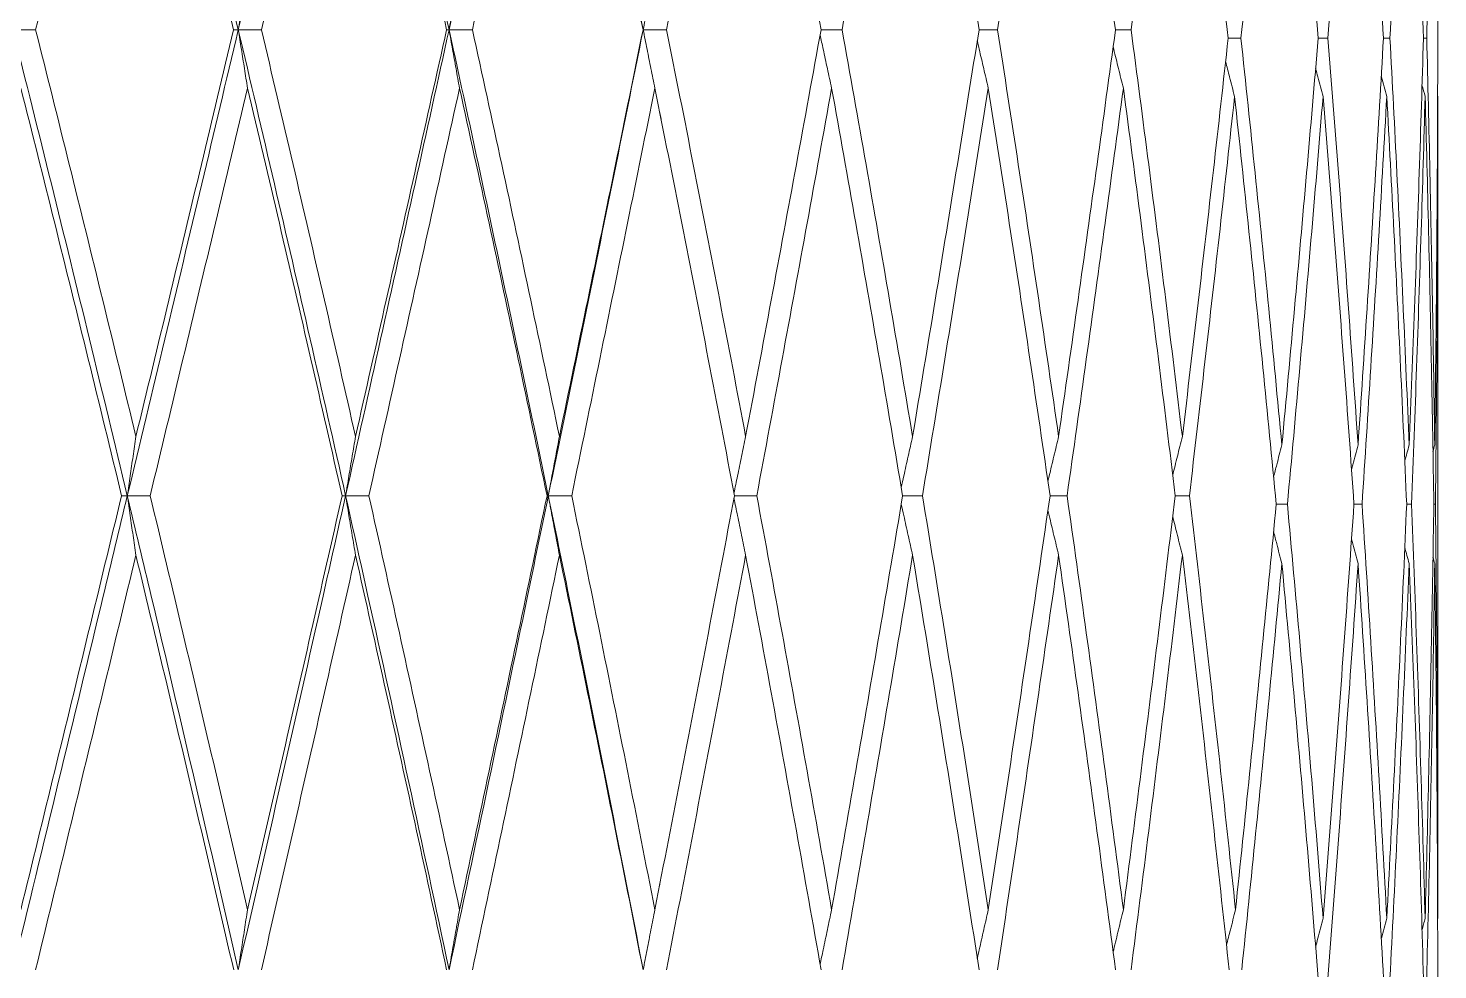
# Model space of a CAD drawing. Extents: x 1661 to 2451, y 0 to 579.
# Drawn here: x 1898.42 to 1907.1, y 444.91 to 450.7 of the extents above; entities that cross this region are included whole.
import ezdxf

# ---------------------------------------------------------------- set-up
doc = ezdxf.new("R2010")
doc.units = 0
doc.header["$LTSCALE"] = 10
doc.header["$MEASUREMENT"] = 0
doc.layers.add('2', color=7, linetype='CONTINUOUS', true_color=0xffffff)

msp = doc.modelspace()

# ---------------------------------------------------------------- linework, layer by layer
at = {"layer": '2', "color": 7, "linetype": 'Continuous', "lineweight": 18}
for p, q in [((1907.0935, 450.2909), (1907.0954, 450.284)), ((1907.0954, 450.284), (1907.0954, 450.2325)), ((1907.0954, 450.2325), (1907.0954, 445.2804)), ((1907.0809, 447.7749), (1907.0711, 447.7749)), ((1907.0954, 445.2274), (1907.0937, 445.2211)), ((1907.0954, 445.2804), (1907.0954, 445.2274))]:
    msp.add_line(p, q, dxfattribs=at)
for points, degree in [([(1899.0335, 453.5063), (1898.9569, 453.1988), (1898.8025, 452.5804), (1898.5677, 451.6422), (1898.4095, 451.0114), (1898.33, 450.6947)], 3), ([(1899.7162, 450.6947), (1899.6412, 451.0118), (1899.4907, 451.643), (1899.2632, 452.5797), (1899.1103, 453.1985), (1899.0335, 453.5063)], 3), ([(1899.7162, 450.6947), (1899.7912, 451.0114), (1899.94, 451.6422), (1900.1603, 452.5804), (1900.3048, 453.1988), (1900.3765, 453.5063)], 3), ([(1901.0127, 450.6947), (1900.943, 451.0118), (1900.803, 451.643), (1900.5911, 452.5797), (1900.4482, 453.1985), (1900.3765, 453.5063)], 3), ([(1901.6233, 453.5063), (1901.5573, 453.1988), (1901.424, 452.5804), (1901.2202, 451.6422), (1901.0822, 451.0114), (1901.0127, 450.6947)], 3), ([(1902.2071, 450.6947), (1902.1435, 451.0118), (1902.0154, 451.643), (1901.8209, 452.5797), (1901.6895, 453.1985), (1901.6233, 453.5063)], 3), ([(1899.0864, 453.1538), (1899.0188, 452.8834), (1898.8829, 452.3408), (1898.6772, 451.521), (1898.5387, 450.9707), (1898.4692, 450.6947)], 3), ([(1899.0864, 453.1538), (1899.1541, 452.8834), (1899.2888, 452.3408), (1899.4892, 451.521), (1899.6217, 450.9707), (1899.6876, 450.6947)], 3), ([(1899.8584, 450.6947), (1899.9238, 450.9707), (1900.0539, 451.521), (1900.2469, 452.3408), (1900.3741, 452.8834), (1900.4373, 453.1538)], 3), ([(1900.4373, 453.1538), (1900.5006, 452.8834), (1900.6264, 452.3408), (1900.8132, 451.521), (1900.9365, 450.9707), (1900.9978, 450.6947)], 3), ([(1901.6916, 453.1538), (1901.6333, 452.8834), (1901.516, 452.3408), (1901.3376, 451.521), (1901.217, 450.9707), (1901.1563, 450.6947)], 3), ([(1901.6916, 453.1538), (1901.7498, 452.8834), (1901.8656, 452.3408), (1902.0372, 451.521), (1902.1501, 450.9707), (1902.2061, 450.6947)], 3), ([(1902.351, 450.6947), (1902.4063, 450.9707), (1902.5162, 451.521), (1902.6784, 452.3408), (1902.7848, 452.8834), (1902.8375, 453.1538)], 3), ([(1902.8375, 453.1538), (1902.8903, 452.8834), (1902.9949, 452.3408), (1903.1496, 451.521), (1903.251, 450.9707), (1903.3013, 450.6947)], 3), ([(1903.4311, 450.6947), (1903.4807, 450.9707), (1903.5788, 451.521), (1903.7233, 452.3408), (1903.8177, 452.8834), (1903.8644, 453.1538)], 3), ([(1903.8644, 453.1538), (1903.9111, 452.8834), (1904.0037, 452.3408), (1904.14, 451.521), (1904.229, 450.9707), (1904.2731, 450.6947)], 3), ([(1904.3867, 450.6947), (1904.4299, 450.9707), (1904.5155, 451.521), (1904.6408, 452.3408), (1904.7224, 452.8834), (1904.7627, 453.1538)], 3), ([(1904.7627, 453.1538), (1904.803, 452.8834), (1904.8826, 452.3408), (1904.9992, 451.521), (1905.0751, 450.9707), (1905.1125, 450.6947)], 3), ([(1905.5177, 453.1035), (1905.4848, 452.8386), (1905.4182, 452.3069), (1905.3152, 451.504), (1905.2445, 450.965), (1905.2087, 450.6947)], 3), ([(1905.8059, 450.6434), (1905.7754, 450.9196), (1905.7134, 451.4701), (1905.6173, 452.2901), (1905.5512, 452.833), (1905.5177, 453.1035)], 3), ([(1906.1361, 453.1035), (1906.1097, 452.833), (1906.0559, 452.2901), (1905.9719, 451.4701), (1905.9137, 450.9196), (1905.8841, 450.6434)], 3), ([(1906.1361, 453.1035), (1906.1625, 452.833), (1906.2143, 452.2901), (1906.2887, 451.4701), (1906.3363, 450.9196), (1906.3595, 450.6434)], 3), ([(1906.6047, 453.1035), (1906.5857, 452.833), (1906.5466, 452.2901), (1906.4846, 451.4701), (1906.4411, 450.9196), (1906.4188, 450.6434)], 3), ([(1906.6047, 453.1035), (1906.6237, 452.833), (1906.6607, 452.2901), (1906.7128, 451.4701), (1906.7455, 450.9196), (1906.7612, 450.6434)], 3), ([(1906.801, 450.6434), (1906.8158, 450.9196), (1906.8442, 451.4701), (1906.8836, 452.2901), (1906.9076, 452.833), (1906.9191, 453.1035)], 3), ([(1906.9191, 453.1035), (1906.9305, 452.833), (1906.9523, 452.2901), (1906.9817, 451.4701), (1906.9991, 450.9196), (1907.0072, 450.6434)], 3), ([(1907.0763, 453.1035), (1907.0725, 452.833), (1907.0638, 452.2901), (1907.0474, 451.4701), (1907.0342, 450.9196), (1907.0271, 450.6434)], 3), ([(1907.0763, 453.1035), (1907.0801, 452.833), (1907.0865, 452.2901), (1907.0928, 451.4701), (1907.0948, 450.9196), (1907.0952, 450.6434)], 3), ([(1899.7732, 451.0532), (1899.7668, 451.0135), (1899.7541, 450.934), (1899.7351, 450.8145), (1899.7225, 450.7346), (1899.7162, 450.6947)], 3), ([(1901.0773, 451.0532), (1901.0701, 451.0135), (1901.0556, 450.934), (1901.0341, 450.8145), (1901.0198, 450.7346), (1901.0127, 450.6947)], 3), ([(1902.2788, 451.0532), (1902.2708, 451.0135), (1902.2548, 450.934), (1902.2309, 450.8145), (1902.215, 450.7346), (1902.2071, 450.6947)], 3), ([(1898.4692, 450.6947), (1898.4537, 450.6947), (1898.4228, 450.6947), (1898.3764, 450.6947), (1898.3454, 450.6947), (1898.33, 450.6947)], 3), ([(1899.0336, 447.8271), (1898.9562, 448.1498), (1898.801, 448.7924), (1898.5665, 449.7479), (1898.409, 450.3799), (1898.33, 450.6947)], 3), ([(1898.4692, 450.6947), (1898.5386, 450.4192), (1898.6767, 449.8666), (1898.8825, 449.0323), (1899.0186, 448.4725), (1899.0864, 448.1918)], 3), ([(1899.7162, 450.6947), (1899.6419, 450.3802), (1899.4922, 449.7484), (1899.2644, 448.7917), (1899.1108, 448.1494), (1899.0336, 447.8271)], 3), ([(1899.6876, 450.6947), (1899.6218, 450.4192), (1899.4896, 449.8666), (1899.2892, 449.0323), (1899.1543, 448.4725), (1899.0864, 448.1918)], 3), ([(1899.7162, 450.6947), (1899.7131, 450.6947), (1899.7067, 450.6947), (1899.6972, 450.6947), (1899.6908, 450.6947), (1899.6876, 450.6947)], 3), ([(1899.7162, 450.6947), (1899.732, 450.6947), (1899.7636, 450.6947), (1899.811, 450.6947), (1899.8426, 450.6947), (1899.8584, 450.6947)], 3), ([(1900.3765, 447.8271), (1900.3042, 448.1498), (1900.1588, 448.7924), (1899.9388, 449.7479), (1899.7907, 450.3799), (1899.7162, 450.6947)], 3), ([(1899.7162, 450.6947), (1899.7225, 450.6548), (1899.7351, 450.5751), (1899.7541, 450.4553), (1899.7668, 450.3754), (1899.7732, 450.3354)], 3), ([(1899.8584, 450.6947), (1899.9236, 450.4192), (1900.0535, 449.8666), (1900.2465, 449.0323), (1900.3739, 448.4725), (1900.4373, 448.1918)], 3), ([(1900.3765, 447.8271), (1900.4487, 448.1494), (1900.5922, 448.7917), (1900.8044, 449.7484), (1900.9436, 450.3802), (1901.0127, 450.6947)], 3), ([(1900.4373, 448.1918), (1900.5007, 448.4725), (1900.6268, 449.0323), (1900.8136, 449.8666), (1900.9367, 450.4192), (1900.9978, 450.6947)], 3), ([(1900.9978, 450.6947), (1900.9995, 450.6947), (1901.0028, 450.6947), (1901.0077, 450.6947), (1901.011, 450.6947), (1901.0127, 450.6947)], 3), ([(1901.1563, 450.6947), (1901.1404, 450.6947), (1901.1084, 450.6947), (1901.0606, 450.6947), (1901.0286, 450.6947), (1901.0127, 450.6947)], 3), ([(1901.6234, 447.8271), (1901.5567, 448.1498), (1901.4226, 448.7924), (1901.2192, 449.7479), (1901.0818, 450.3799), (1901.0127, 450.6947)], 3), ([(1901.0773, 450.3354), (1901.07, 450.3754), (1901.0556, 450.4553), (1901.034, 450.5751), (1901.0198, 450.6548), (1901.0127, 450.6947)], 3), ([(1901.1563, 450.6947), (1901.2168, 450.4192), (1901.3372, 449.8666), (1901.5156, 449.0323), (1901.6332, 448.4725), (1901.6916, 448.1918)], 3), ([(1902.2071, 450.6947), (1902.144, 450.3802), (1902.0167, 449.7484), (1901.8219, 448.7917), (1901.6899, 448.1494), (1901.6234, 447.8271)], 3), ([(1902.2061, 450.6947), (1902.1502, 450.4192), (1902.0376, 449.8666), (1901.866, 449.0323), (1901.75, 448.4725), (1901.6916, 448.1918)], 3), ([(1902.2071, 450.6947), (1902.207, 450.6947), (1902.2068, 450.6947), (1902.2065, 450.6947), (1902.2062, 450.6947), (1902.2061, 450.6947)], 3), ([(1902.2071, 450.6947), (1902.2231, 450.6947), (1902.255, 450.6947), (1902.303, 450.6947), (1902.335, 450.6947), (1902.351, 450.6947)], 3), ([(1902.2071, 450.6947), (1902.215, 450.6548), (1902.2308, 450.5751), (1902.2547, 450.4553), (1902.2707, 450.3754), (1902.2788, 450.3354)], 3), ([(1902.351, 450.6947), (1902.4062, 450.4192), (1902.5159, 449.8666), (1902.678, 449.0323), (1902.7846, 448.4725), (1902.8375, 448.1918)], 3), ([(1902.8375, 448.1918), (1902.8904, 448.4725), (1902.9953, 449.0323), (1903.1499, 449.8666), (1903.2511, 450.4192), (1903.3013, 450.6947)], 3), ([(1903.4311, 450.6947), (1903.4805, 450.4192), (1903.5785, 449.8666), (1903.723, 449.0323), (1903.8175, 448.4725), (1903.8644, 448.1918)], 3), ([(1903.8644, 448.1918), (1903.9113, 448.4725), (1904.004, 449.0323), (1904.1403, 449.8666), (1904.2292, 450.4192), (1904.2731, 450.6947)], 3), ([(1904.3867, 450.6947), (1904.4298, 450.4192), (1904.5152, 449.8666), (1904.6406, 449.0323), (1904.7223, 448.4725), (1904.7627, 448.1918)], 3), ([(1904.7627, 448.1918), (1904.8031, 448.4725), (1904.8828, 449.0323), (1904.9995, 449.8666), (1905.0752, 450.4192), (1905.1125, 450.6947)], 3), ([(1905.5239, 448.1918), (1905.4904, 448.4725), (1905.4223, 449.0323), (1905.3172, 449.8666), (1905.2452, 450.4192), (1905.2087, 450.6947)], 3), ([(1905.8059, 450.6434), (1905.7761, 450.3735), (1905.7155, 449.8321), (1905.6215, 449.0149), (1905.5568, 448.4667), (1905.5239, 448.1918)], 3), ([(1905.8841, 450.6434), (1905.9136, 450.3678), (1905.9717, 449.815), (1906.0557, 448.9804), (1906.1097, 448.4205), (1906.1361, 448.1396)], 3), ([(1906.3595, 450.6434), (1906.3364, 450.3678), (1906.2889, 449.815), (1906.2144, 448.9804), (1906.1626, 448.4205), (1906.1361, 448.1396)], 3), ([(1906.4188, 450.6434), (1906.441, 450.3678), (1906.4845, 449.815), (1906.5465, 448.9804), (1906.5857, 448.4205), (1906.6047, 448.1396)], 3), ([(1906.7612, 450.6434), (1906.7455, 450.3678), (1906.7129, 449.815), (1906.6608, 448.9804), (1906.6238, 448.4205), (1906.6047, 448.1396)], 3), ([(1906.801, 450.6434), (1906.8157, 450.3678), (1906.8442, 449.815), (1906.8835, 448.9804), (1906.9076, 448.4205), (1906.9191, 448.1396)], 3), ([(1906.9191, 448.1396), (1906.9306, 448.4205), (1906.9524, 448.9804), (1906.9818, 449.815), (1906.9991, 450.3678), (1907.0072, 450.6434)], 3), ([(1907.0271, 450.6434), (1907.0205, 450.6434), (1907.0138, 450.6434), (1907.0072, 450.6434)], 3), ([(1907.0271, 450.6434), (1907.0342, 450.3678), (1907.0474, 449.815), (1907.0638, 448.9804), (1907.0725, 448.4205), (1907.0763, 448.1396)], 3), ([(1907.0952, 450.6434), (1907.0948, 450.3678), (1907.0928, 449.815), (1907.0865, 448.9804), (1907.0801, 448.4205), (1907.0763, 448.1396)], 3), ([(1898.3787, 450.3354), (1898.4483, 450.0593), (1898.587, 449.5054), (1898.7935, 448.6693), (1898.9302, 448.1084), (1898.9983, 447.8271)], 3), ([(1899.7732, 450.3354), (1899.7077, 450.0593), (1899.576, 449.5054), (1899.3763, 448.6693), (1899.2418, 448.1084), (1899.1743, 447.8271)], 3), ([(1899.7732, 450.3354), (1899.8387, 450.0593), (1899.9691, 449.5054), (1900.1631, 448.6693), (1900.2911, 448.1084), (1900.3548, 447.8271)], 3), ([(1900.5194, 447.8271), (1900.5826, 448.1084), (1900.708, 448.6693), (1900.894, 449.5054), (1901.0164, 450.0593), (1901.0773, 450.3354)], 3), ([(1901.0773, 450.3354), (1901.1381, 450.0593), (1901.2591, 449.5054), (1901.4385, 448.6693), (1901.5568, 448.1084), (1901.6156, 447.8271)], 3), ([(1902.2788, 450.3354), (1902.2232, 450.0593), (1902.1112, 449.5054), (1901.9407, 448.6693), (1901.8253, 448.1084), (1901.7672, 447.8271)], 3), ([(1902.2788, 450.3354), (1902.3344, 450.0593), (1902.4447, 449.5054), (1902.6081, 448.6693), (1902.7154, 448.1084), (1902.7686, 447.8271)], 3), ([(1902.9059, 447.8271), (1902.9585, 448.1084), (1903.0626, 448.6693), (1903.2161, 449.5054), (1903.3167, 450.0593), (1903.3665, 450.3354)], 3), ([(1903.3665, 450.3354), (1903.4163, 450.0593), (1903.515, 449.5054), (1903.6607, 448.6693), (1903.7561, 448.1084), (1903.8033, 447.8271)], 3), ([(1903.925, 447.8271), (1903.9714, 448.1084), (1904.0634, 448.6693), (1904.1985, 449.5054), (1904.2866, 450.0593), (1904.3302, 450.3354)], 3), ([(1904.3302, 450.3354), (1904.3737, 450.0593), (1904.46, 449.5054), (1904.5866, 448.6693), (1904.6692, 448.1084), (1904.71, 447.8271)], 3), ([(1904.8148, 447.8271), (1904.8548, 448.1084), (1904.9337, 448.6693), (1905.0491, 449.5054), (1905.124, 450.0593), (1905.1609, 450.3354)], 3), ([(1905.1609, 450.3354), (1905.1978, 450.0593), (1905.2707, 449.5054), (1905.3771, 448.6693), (1905.4461, 448.1084), (1905.4801, 447.8271)], 3), ([(1907.0175, 450.284), (1907.0109, 450.3073), (1907.0044, 450.3307), (1906.9979, 450.3541)], 3), ([(1905.8453, 450.284), (1905.8159, 450.0135), (1905.7562, 449.4709), (1905.6634, 448.6519), (1905.5996, 448.1026), (1905.5672, 447.8271)], 3), ([(1906.1015, 447.7749), (1906.0746, 448.0563), (1906.0197, 448.6174), (1905.9343, 449.4537), (1905.8753, 450.0078), (1905.8453, 450.284)], 3), ([(1906.3895, 450.284), (1906.3667, 450.0078), (1906.3202, 449.4537), (1906.2471, 448.6174), (1906.1962, 448.0563), (1906.1702, 447.7749)], 3), ([(1906.3895, 450.284), (1906.4122, 450.0078), (1906.4566, 449.4537), (1906.52, 448.6174), (1906.5601, 448.0563), (1906.5797, 447.7749)], 3), ([(1906.7814, 450.284), (1906.7661, 450.0078), (1906.7345, 449.4537), (1906.6838, 448.6174), (1906.6477, 448.0563), (1906.6291, 447.7749)], 3), ([(1906.7814, 450.284), (1906.7966, 450.0078), (1906.8261, 449.4537), (1906.8669, 448.6174), (1906.8919, 448.0563), (1906.9039, 447.7749)], 3), ([(1906.9337, 447.7749), (1906.9447, 448.0563), (1906.9655, 448.6174), (1906.9935, 449.4537), (1907.0098, 450.0078), (1907.0175, 450.284)], 3), ([(1907.0175, 450.284), (1907.0251, 450.0078), (1907.0392, 449.4537), (1907.0571, 448.6174), (1907.0668, 448.0563), (1907.0711, 447.7749)], 3), ([(1902.3173, 450.1435), (1902.3088, 450.1846)], 1), ([(1907.0809, 447.7749), (1907.0841, 448.0505), (1907.0895, 448.6), (1907.0944, 449.4192), (1907.0954, 449.962), (1907.0954, 450.2325)], 3), ([(1899.0864, 448.1918), (1899.0805, 448.1514), (1899.0687, 448.0705), (1899.0511, 447.949), (1899.0394, 447.8678), (1899.0336, 447.8271)], 3), ([(1900.4373, 448.1918), (1900.4305, 448.1514), (1900.4169, 448.0705), (1900.3967, 447.949), (1900.3832, 447.8678), (1900.3765, 447.8271)], 3), ([(1901.6916, 448.1918), (1901.684, 448.1514), (1901.6687, 448.0705), (1901.646, 447.949), (1901.6309, 447.8678), (1901.6234, 447.8271)], 3), ([(1906.9191, 448.1396), (1906.91, 448.1064), (1906.9009, 448.0731), (1906.8918, 448.0398)], 3), ([(1907.0763, 448.1396), (1907.0726, 448.1263), (1907.0689, 448.1129), (1907.0652, 448.0995)], 3), ([(1898.3787, 445.2804), (1898.4485, 445.5658), (1898.5874, 446.1349), (1898.794, 446.9838), (1898.9304, 447.5465), (1898.9983, 447.8271)], 3), ([(1898.9983, 447.8271), (1899.0022, 447.8271), (1899.0101, 447.8271), (1899.0218, 447.8271), (1899.0296, 447.8271), (1899.0336, 447.8271)], 3), ([(1899.1743, 447.8271), (1899.1586, 447.8271), (1899.1274, 447.8271), (1899.0804, 447.8271), (1899.0492, 447.8271), (1899.0336, 447.8271)], 3), ([(1899.0864, 447.4618), (1899.0805, 447.5023), (1899.0687, 447.5834), (1899.0511, 447.7052), (1899.0394, 447.7865), (1899.0336, 447.8271)], 3), ([(1899.1743, 447.8271), (1899.2416, 447.5465), (1899.3758, 446.9838), (1899.5755, 446.1349), (1899.7075, 445.5658), (1899.7732, 445.2804)], 3), ([(1900.3548, 447.8271), (1900.2913, 447.5465), (1900.1635, 446.9838), (1899.9696, 446.1349), (1899.8389, 445.5658), (1899.7732, 445.2804)], 3), ([(1900.3765, 447.8271), (1900.3741, 447.8271), (1900.3693, 447.8271), (1900.3621, 447.8271), (1900.3573, 447.8271), (1900.3548, 447.8271)], 3), ([(1900.3765, 447.8271), (1900.3924, 447.8271), (1900.4241, 447.8271), (1900.4718, 447.8271), (1900.5035, 447.8271), (1900.5194, 447.8271)], 3), ([(1900.3765, 447.8271), (1900.3832, 447.7865), (1900.3967, 447.7052), (1900.417, 447.5834), (1900.4305, 447.5023), (1900.4373, 447.4618)], 3), ([(1900.5194, 447.8271), (1900.5824, 447.5465), (1900.7076, 446.9838), (1900.8936, 446.1349), (1901.0163, 445.5658), (1901.0773, 445.2804)], 3), ([(1901.0773, 445.2804), (1901.1383, 445.5658), (1901.2595, 446.1349), (1901.4389, 446.9838), (1901.5569, 447.5465), (1901.6156, 447.8271)], 3), ([(1901.6156, 447.8271), (1901.6164, 447.8271), (1901.6182, 447.8271), (1901.6208, 447.8271), (1901.6225, 447.8271), (1901.6234, 447.8271)], 3), ([(1901.7672, 447.8271), (1901.7512, 447.8271), (1901.7192, 447.8271), (1901.6713, 447.8271), (1901.6393, 447.8271), (1901.6234, 447.8271)], 3), ([(1901.6916, 447.4618), (1901.684, 447.5023), (1901.6687, 447.5834), (1901.646, 447.7052), (1901.6309, 447.7865), (1901.6234, 447.8271)], 3), ([(1901.7672, 447.8271), (1901.8251, 447.5465), (1901.9403, 446.9838), (1902.1108, 446.1349), (1902.223, 445.5658), (1902.2788, 445.2804)], 3), ([(1902.7686, 447.8271), (1902.7155, 447.5465), (1902.6084, 446.9838), (1902.4451, 446.1349), (1902.3345, 445.5658), (1902.2788, 445.2804)], 3), ([(1902.9059, 447.8271), (1902.9583, 447.5465), (1903.0623, 446.9838), (1903.2158, 446.1349), (1903.3165, 445.5658), (1903.3665, 445.2804)], 3), ([(1903.3665, 445.2804), (1903.4164, 445.5658), (1903.5154, 446.1349), (1903.661, 446.9838), (1903.7562, 447.5465), (1903.8033, 447.8271)], 3), ([(1903.925, 447.8271), (1903.9713, 447.5465), (1904.0631, 446.9838), (1904.1982, 446.1349), (1904.2865, 445.5658), (1904.3302, 445.2804)], 3), ([(1904.3302, 445.2804), (1904.3739, 445.5658), (1904.4603, 446.1349), (1904.5869, 446.9838), (1904.6693, 447.5465), (1904.71, 447.8271)], 3), ([(1904.8148, 447.8271), (1904.8547, 447.5465), (1904.9335, 446.9838), (1905.0489, 446.1349), (1905.1239, 445.5658), (1905.1609, 445.2804)], 3), ([(1905.1609, 445.2804), (1905.1979, 445.5658), (1905.2709, 446.1349), (1905.3773, 446.9838), (1905.4462, 447.5465), (1905.4801, 447.8271)], 3), ([(1905.8509, 445.2804), (1905.8209, 445.5658), (1905.7598, 446.1349), (1905.6652, 446.9838), (1905.6002, 447.5465), (1905.5672, 447.8271)], 3), ([(1906.1015, 447.7749), (1906.0752, 447.5), (1906.0216, 446.9487), (1905.938, 446.1172), (1905.8803, 445.5598), (1905.8509, 445.2804)], 3), ([(1906.1702, 447.7749), (1906.1961, 447.4942), (1906.2469, 446.9313), (1906.32, 446.0821), (1906.3667, 445.5129), (1906.3895, 445.2274)], 3), ([(1906.5797, 447.7749), (1906.5602, 447.4942), (1906.5201, 446.9313), (1906.4567, 446.0821), (1906.4123, 445.5129), (1906.3895, 445.2274)], 3), ([(1906.6291, 447.7749), (1906.6477, 447.4942), (1906.6837, 446.9313), (1906.7344, 446.0821), (1906.7661, 445.5129), (1906.7814, 445.2274)], 3), ([(1906.9039, 447.7749), (1906.892, 447.4942), (1906.867, 446.9313), (1906.8262, 446.0821), (1906.7967, 445.5129), (1906.7814, 445.2274)], 3), ([(1906.9039, 447.7749), (1906.9138, 447.7749), (1906.9237, 447.7749), (1906.9337, 447.7749)], 3), ([(1906.9337, 447.7749), (1906.9446, 447.4942), (1906.9655, 446.9313), (1906.9934, 446.0821), (1907.0098, 445.5129), (1907.0175, 445.2274)], 3), ([(1907.0175, 445.2274), (1907.0251, 445.5129), (1907.0393, 446.0821), (1907.0571, 446.9313), (1907.0668, 447.4942), (1907.0711, 447.7749)], 3), ([(1907.0954, 445.2804), (1907.0954, 445.5598), (1907.0944, 446.1172), (1907.0895, 446.9487), (1907.0841, 447.5), (1907.0809, 447.7749)], 3), ([(1898.469, 444.9103), (1898.5386, 445.1962), (1898.677, 445.7663), (1898.8829, 446.6168), (1899.0188, 447.1807), (1899.0864, 447.4618)], 3), ([(1899.0864, 447.4618), (1899.1541, 447.1807), (1899.2888, 446.6168), (1899.4893, 445.7663), (1899.6219, 445.1962), (1899.6879, 444.9103)], 3), ([(1900.4373, 447.4618), (1900.3741, 447.1807), (1900.2468, 446.6168), (1900.0538, 445.7663), (1899.9236, 445.1962), (1899.8582, 444.9103)], 3), ([(1900.4373, 447.4618), (1900.5006, 447.1807), (1900.6265, 446.6168), (1900.8134, 445.7663), (1900.9367, 445.1962), (1900.998, 444.9103)], 3), ([(1901.1561, 444.9103), (1901.2168, 445.1962), (1901.3374, 445.7663), (1901.5159, 446.6168), (1901.6333, 447.1807), (1901.6916, 447.4618)], 3), ([(1901.6916, 447.4618), (1901.7499, 447.1807), (1901.8657, 446.6168), (1902.0373, 445.7663), (1902.1502, 445.1962), (1902.2063, 444.9103)], 3), ([(1902.8375, 447.4618), (1902.7847, 447.1807), (1902.6784, 446.6168), (1902.5161, 445.7663), (1902.4062, 445.1962), (1902.3508, 444.9103)], 3), ([(1902.8375, 447.4618), (1902.8903, 447.1807), (1902.995, 446.6168), (1903.1497, 445.7663), (1903.2511, 445.1962), (1903.3015, 444.9103)], 3), ([(1903.4309, 444.9103), (1903.4805, 445.1962), (1903.5787, 445.7663), (1903.7232, 446.6168), (1903.8177, 447.1807), (1903.8644, 447.4618)], 3), ([(1903.8644, 447.4618), (1903.9112, 447.1807), (1904.0038, 446.6168), (1904.1401, 445.7663), (1904.2292, 445.1962), (1904.2733, 444.9103)], 3), ([(1904.3865, 444.9103), (1904.4298, 445.1962), (1904.5154, 445.7663), (1904.6408, 446.6168), (1904.7224, 447.1807), (1904.7627, 447.4618)], 3), ([(1904.7627, 447.4618), (1904.803, 447.1807), (1904.8826, 446.6168), (1904.9993, 445.7663), (1905.0752, 445.1962), (1905.1126, 444.9103)], 3), ([(1905.2086, 444.9103), (1905.2452, 445.1962), (1905.3174, 445.7663), (1905.4225, 446.6168), (1905.4904, 447.1807), (1905.5239, 447.4618)], 3), ([(1905.5239, 447.4618), (1905.5574, 447.1807), (1905.6233, 446.6168), (1905.7193, 445.7663), (1905.7812, 445.1962), (1905.8117, 444.9103)], 3), ([(1906.8918, 447.5099), (1906.9009, 447.4764), (1906.91, 447.4429), (1906.9191, 447.4095)], 3), ([(1906.1361, 447.4095), (1906.1103, 447.1341), (1906.0575, 446.5817), (1905.9753, 445.7487), (1905.9185, 445.1903), (1905.8895, 444.9103)], 3), ([(1906.3596, 444.8573), (1906.3364, 445.1432), (1906.2888, 445.7135), (1906.2143, 446.5642), (1906.1625, 447.1283), (1906.1361, 447.4095)], 3), ([(1906.6047, 447.4095), (1906.5857, 447.1283), (1906.5466, 446.5642), (1906.4846, 445.7135), (1906.441, 445.1432), (1906.4187, 444.8573)], 3), ([(1906.6047, 447.4095), (1906.6237, 447.1283), (1906.6607, 446.5642), (1906.7129, 445.7135), (1906.7455, 445.1432), (1906.7613, 444.8573)], 3), ([(1906.9191, 447.4095), (1906.9076, 447.1283), (1906.8836, 446.5642), (1906.8442, 445.7135), (1906.8157, 445.1432), (1906.8009, 444.8573)], 3), ([(1906.9191, 447.4095), (1906.9305, 447.1283), (1906.9523, 446.5642), (1906.9817, 445.7135), (1906.9991, 445.1432), (1907.0072, 444.8573)], 3), ([(1907.027, 444.8573), (1907.0342, 445.1432), (1907.0474, 445.7135), (1907.0638, 446.5642), (1907.0725, 447.1283), (1907.0763, 447.4095)], 3), ([(1907.0763, 447.4095), (1907.0726, 447.4229), (1907.0689, 447.4363), (1907.0652, 447.4497)], 3), ([(1907.0763, 447.4095), (1907.0801, 447.1283), (1907.0865, 446.5642), (1907.0928, 445.7135), (1907.0948, 445.1432), (1907.0952, 444.8573)], 3), ([(1902.307, 445.4258), (1902.3107, 445.4438)], 1), ([(1899.7732, 445.2804), (1899.7668, 445.2394), (1899.7541, 445.1573), (1899.7351, 445.034), (1899.7225, 444.9516), (1899.7163, 444.9103)], 3), ([(1901.0773, 445.2804), (1901.0701, 445.2394), (1901.0556, 445.1573), (1901.0341, 445.034), (1901.0198, 444.9516), (1901.0127, 444.9103)], 3), ([(1902.2788, 445.2804), (1902.2708, 445.2394), (1902.2548, 445.1573), (1902.2309, 445.034), (1902.215, 444.9516), (1902.2071, 444.9103)], 3), ([(1907.0175, 445.2274), (1907.0109, 445.2034), (1907.0044, 445.1793), (1906.9979, 445.1552)], 3)]:
    msp.add_open_spline(points, degree=degree, dxfattribs=at)
for points, knots in [([(1903.3013, 450.6947), (1903.3129, 450.6947), (1903.3403, 450.6947), (1903.3835, 450.6947), (1903.4152, 450.6947), (1903.4311, 450.6947)], [0, 0, 0, 0, 0.266883, 0.633442, 1, 1, 1, 1]), ([(1904.2731, 450.6947), (1904.2798, 450.6947), (1904.3021, 450.6947), (1904.3399, 450.6947), (1904.3711, 450.6947), (1904.3867, 450.6947)], [0, 0, 0, 0, 0.176688, 0.588344, 1, 1, 1, 1]), ([(1905.2087, 450.6947), (1905.1936, 450.6947), (1905.1632, 450.6947), (1905.1312, 450.6947), (1905.1142, 450.6947), (1905.1125, 450.6947)], [0, 0, 0, 0, 0.472656, 0.945312, 1, 1, 1, 1]), ([(1903.3665, 450.3354), (1903.3577, 450.3754), (1903.3402, 450.4553), (1903.3166, 450.5643), (1903.3016, 450.6333), (1903.2954, 450.6623)], [0, 0, 0, 0, 0.366394, 0.732789, 1, 1, 1, 1]), ([(1904.3302, 450.3354), (1904.3208, 450.3754), (1904.302, 450.4553), (1904.2794, 450.5524), (1904.2662, 450.6095), (1904.2622, 450.6267)], [0, 0, 0, 0, 0.411229, 0.822459, 1, 1, 1, 1]), ([(1905.1609, 450.3354), (1905.151, 450.3754), (1905.1311, 450.4553), (1905.1102, 450.54), (1905.0992, 450.5848), (1905.098, 450.5896)], [0, 0, 0, 0, 0.471413, 0.942826, 1, 1, 1, 1]), ([(1905.8841, 450.6434), (1905.8695, 450.6434), (1905.8434, 450.6434), (1905.8174, 450.6434), (1905.8059, 450.6434)], [0, 0, 0, 0, 0.560549, 1, 1, 1, 1]), ([(1906.4188, 450.6434), (1906.4049, 450.6434), (1906.3851, 450.6434), (1906.3654, 450.6434), (1906.3595, 450.6434)], [0, 0, 0, 0, 0.704326, 1, 1, 1, 1]), ([(1906.7612, 450.6434), (1906.7614, 450.6434), (1906.7746, 450.6434), (1906.7879, 450.6434), (1906.801, 450.6434)], [0, 0, 0, 0, 0.012573, 1, 1, 1, 1]), ([(1905.8453, 450.284), (1905.8349, 450.324), (1905.8163, 450.3958), (1905.7978, 450.4675), (1905.7896, 450.4993)], [0, 0, 0, 0, 0.556947, 1, 1, 1, 1]), ([(1906.3433, 450.4565), (1906.3479, 450.439), (1906.3633, 450.3815), (1906.3787, 450.324), (1906.3895, 450.284)], [0, 0, 0, 0, 0.304742, 1, 1, 1, 1]), ([(1906.7471, 450.4089), (1906.7476, 450.4073), (1906.759, 450.3656), (1906.7704, 450.324), (1906.7814, 450.284)], [0, 0, 0, 0, 0.039775, 1, 1, 1, 1]), ([(1902.8375, 448.1918), (1902.8291, 448.1514), (1902.8124, 448.0705), (1902.7885, 447.9541), (1902.7729, 447.878), (1902.7657, 447.8425)], [0, 0, 0, 0, 0.347947, 0.695894, 1, 1, 1, 1]), ([(1903.8644, 448.1918), (1903.8554, 448.1514), (1903.8373, 448.0705), (1903.814, 447.9659), (1903.7998, 447.9017), (1903.7946, 447.878)], [0, 0, 0, 0, 0.387246, 0.774491, 1, 1, 1, 1]), ([(1904.7627, 448.1918), (1904.753, 448.1514), (1904.7338, 448.0705), (1904.7119, 447.9781), (1904.6997, 447.9262), (1904.697, 447.9148)], [0, 0, 0, 0, 0.438498, 0.876996, 1, 1, 1, 1]), ([(1905.5239, 448.1918), (1905.5138, 448.1514), (1905.4939, 448.072), (1905.4741, 447.9926), (1905.4644, 447.9535)], [0, 0, 0, 0, 0.509709, 1, 1, 1, 1]), ([(1906.1361, 448.1396), (1906.1256, 448.0992), (1906.1085, 448.0335), (1906.0914, 447.9677), (1906.0849, 447.9423)], [0, 0, 0, 0, 0.615361, 1, 1, 1, 1]), ([(1906.6047, 448.1396), (1906.5939, 448.0992), (1906.5804, 448.0488), (1906.5669, 447.9983), (1906.5642, 447.9883)], [0, 0, 0, 0, 0.802187, 1, 1, 1, 1]), ([(1898.33, 444.9103), (1898.5171, 445.6812), (1898.7524, 446.6554), (1898.9843, 447.6216), (1899.0336, 447.8271)], [0, 0, 0, 0, 0.786882, 1, 1, 1, 1]), ([(1899.7163, 444.9103), (1899.5401, 445.6813), (1899.3132, 446.6554), (1899.0828, 447.6216), (1899.0336, 447.8271)], [0, 0, 0, 0, 0.786882, 1, 1, 1, 1]), ([(1900.3765, 447.8271), (1900.3304, 447.6216), (1900.1134, 446.6554), (1899.8924, 445.6813), (1899.7163, 444.9103)], [0, 0, 0, 0, 0.213119, 1, 1, 1, 1]), ([(1901.0127, 444.9103), (1900.8491, 445.6812), (1900.6379, 446.6554), (1900.4225, 447.6216), (1900.3765, 447.8271)], [0, 0, 0, 0, 0.786882, 1, 1, 1, 1]), ([(1901.0127, 444.9103), (1901.1763, 445.6812), (1901.3808, 446.6554), (1901.5809, 447.6216), (1901.6234, 447.8271)], [0, 0, 0, 0, 0.786882, 1, 1, 1, 1]), ([(1902.2071, 444.9103), (1902.0576, 445.6813), (1901.864, 446.6554), (1901.6658, 447.6216), (1901.6234, 447.8271)], [0, 0, 0, 0, 0.786882, 1, 1, 1, 1]), ([(1902.7657, 447.8117), (1902.7729, 447.7762), (1902.7885, 447.7001), (1902.8124, 447.5834), (1902.8291, 447.5023), (1902.8375, 447.4618)], [0, 0, 0, 0, 0.304049, 0.652025, 1, 1, 1, 1]), ([(1902.7686, 447.8271), (1902.7825, 447.8271), (1902.8124, 447.8271), (1902.8581, 447.8271), (1902.89, 447.8271), (1902.9059, 447.8271)], [0, 0, 0, 0, 0.303765, 0.651883, 1, 1, 1, 1]), ([(1903.8033, 447.8271), (1903.8124, 447.8271), (1903.8372, 447.8271), (1903.8778, 447.8271), (1903.9092, 447.8271), (1903.925, 447.8271)], [0, 0, 0, 0, 0.224287, 0.612144, 1, 1, 1, 1]), ([(1904.71, 447.8271), (1904.7141, 447.8271), (1904.7337, 447.8271), (1904.7687, 447.8271), (1904.7994, 447.8271), (1904.8148, 447.8271)], [0, 0, 0, 0, 0.119928, 0.559964, 1, 1, 1, 1]), ([(1905.5672, 447.8271), (1905.5523, 447.8271), (1905.5232, 447.8271), (1905.4942, 447.8271), (1905.4801, 447.8271)], [0, 0, 0, 0, 0.51291, 1, 1, 1, 1]), ([(1903.8644, 447.4618), (1903.8554, 447.5023), (1903.8373, 447.5834), (1903.8141, 447.6882), (1903.7999, 447.7524), (1903.7947, 447.7761)], [0, 0, 0, 0, 0.387413, 0.774827, 1, 1, 1, 1]), ([(1904.7627, 447.4618), (1904.753, 447.5023), (1904.7338, 447.5834), (1904.7119, 447.6759), (1904.6997, 447.7279), (1904.697, 447.7392)], [0, 0, 0, 0, 0.438813, 0.877626, 1, 1, 1, 1]), ([(1906.1702, 447.7749), (1906.1559, 447.7749), (1906.133, 447.7749), (1906.1101, 447.7749), (1906.1015, 447.7749)], [0, 0, 0, 0, 0.623269, 1, 1, 1, 1]), ([(1906.6291, 447.7749), (1906.6156, 447.7749), (1906.5992, 447.7749), (1906.5827, 447.7749), (1906.5797, 447.7749)], [0, 0, 0, 0, 0.818962, 1, 1, 1, 1]), ([(1905.5239, 447.4618), (1905.5138, 447.5023), (1905.4939, 447.5818), (1905.4742, 447.6614), (1905.4645, 447.7004)], [0, 0, 0, 0, 0.510196, 1, 1, 1, 1]), ([(1906.1361, 447.4095), (1906.1256, 447.45), (1906.1085, 447.5158), (1906.0915, 447.5817), (1906.085, 447.6069)], [0, 0, 0, 0, 0.61641, 1, 1, 1, 1]), ([(1906.5642, 447.5612), (1906.5669, 447.5512), (1906.5804, 447.5006), (1906.5939, 447.45), (1906.6047, 447.4095)], [0, 0, 0, 0, 0.198146, 1, 1, 1, 1]), ([(1903.3665, 445.2804), (1903.3577, 445.2394), (1903.3403, 445.1573), (1903.3167, 445.0452), (1903.3017, 444.974), (1903.2954, 444.9441)], [0, 0, 0, 0, 0.366666, 0.733332, 1, 1, 1, 1]), ([(1904.3302, 445.2804), (1904.3208, 445.2394), (1904.3021, 445.1573), (1904.2795, 445.0573), (1904.2662, 444.9984), (1904.2622, 444.9806)], [0, 0, 0, 0, 0.411309, 0.822617, 1, 1, 1, 1]), ([(1905.1609, 445.2804), (1905.151, 445.2394), (1905.1312, 445.1573), (1905.1103, 445.0701), (1905.0993, 445.0239), (1905.0981, 445.0188)], [0, 0, 0, 0, 0.471247, 0.942494, 1, 1, 1, 1]), ([(1905.8509, 445.2804), (1905.8405, 445.2394), (1905.822, 445.1658), (1905.8035, 445.0921), (1905.7954, 445.0595)], [0, 0, 0, 0, 0.557923, 1, 1, 1, 1]), ([(1906.3895, 445.2274), (1906.3787, 445.1864), (1906.3633, 445.1272), (1906.348, 445.068), (1906.3433, 445.0498)], [0, 0, 0, 0, 0.693767, 1, 1, 1, 1]), ([(1906.7814, 445.2274), (1906.7704, 445.1864), (1906.759, 445.1437), (1906.7477, 445.1009), (1906.7472, 445.0993)], [0, 0, 0, 0, 0.960919, 1, 1, 1, 1])]:
    msp.add_open_spline(points, degree=3, knots=knots, dxfattribs=at)

doc.saveas('drawing.dxf')
